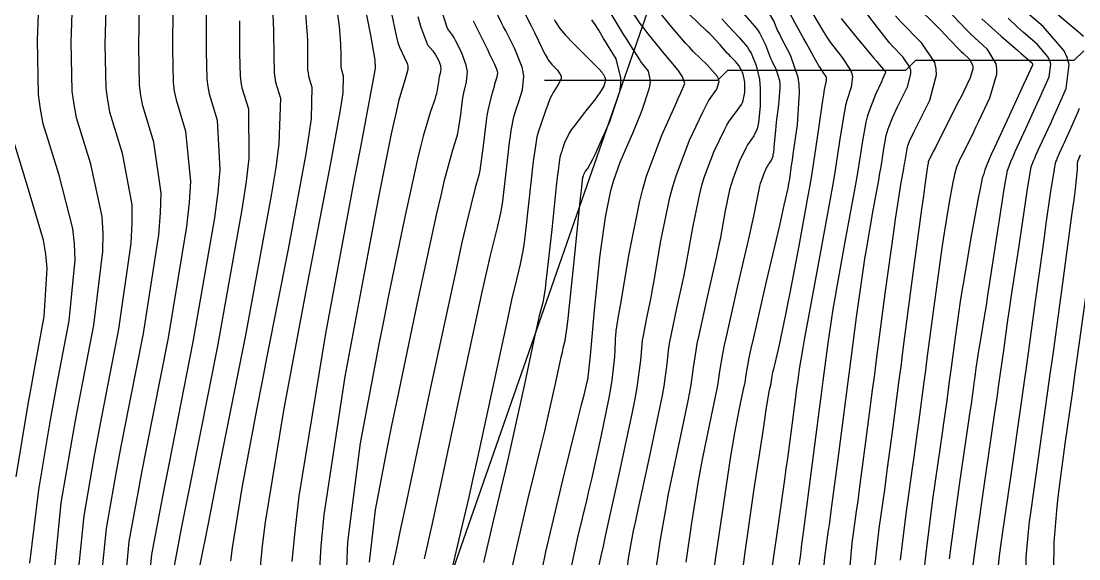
# Model space of a CAD drawing. Header units: metres. Extents: x 837475 to 838479, y 1189012 to 1191015.
# Drawn here: x 837702.7 to 837809.5, y 1189401.9 to 1189456.3 of the extents above; entities that cross this region are included whole.
import ezdxf

# ---------------------------------------------------------------- set-up
doc = ezdxf.new("R2010")
doc.units = ezdxf.units.M
doc.header["$LTSCALE"] = 0.3
for name, color, linetype in [('COTAS 10', 1, 'Continuous'), ('COTAS INT', 252, 'Continuous'), ('DRENAJE', 5, 'Continuous'), ('VIA2', 121, 'Continuous')]:
    doc.layers.add(name, color=color, linetype=linetype)

msp = doc.modelspace()

# ---------------------------------------------------------------- linework, layer by layer
at = {"layer": 'COTAS 10'}
for points in [[(837705.94, 1189400.03), (837706.71, 1189407.62), (837707.8, 1189414.01), (837708.15, 1189415.93), (837708.51, 1189417.91), (837709.99, 1189425.6), (837710.92, 1189433.03), (837710.94, 1189434.85), (837710.85, 1189436.56), (837709.68, 1189441.86), (837708.24, 1189446.56), (837708, 1189447.9), (837707.82, 1189449.24), (837707.71, 1189454.21), (837707.89, 1189459.14)], [(837805.98, 1189458.21), (837808.85, 1189455.79), (837809.46, 1189455.27), (837809.99, 1189454.82)], [(837732.81, 1189400.34), (837732.97, 1189403.22), (837733.26, 1189406.4), (837735.39, 1189420.41), (837737.91, 1189433.89), (837738.45, 1189436.74), (837738.93, 1189439.21), (837740.06, 1189444.94), (837740.7, 1189447.75), (837740.86, 1189448.39), (837741.01, 1189448.96), (837741.5, 1189450.49), (837741.76, 1189451.49), (837741.76, 1189451.73), (837741.74, 1189451.95), (837741.42, 1189452.6), (837740.91, 1189453.67), (837740.76, 1189454.15), (837740.61, 1189454.71), (837740.05, 1189457.41)], [(837753.45, 1189457.32), (837754.19, 1189455.85), (837754.36, 1189455.51), (837754.52, 1189455.2), (837754.94, 1189454.33), (837755.24, 1189453.71), (837755.31, 1189453.56), (837755.38, 1189453.41), (837755.61, 1189452.96), (837755.79, 1189452.61), (837755.84, 1189452.53), (837755.88, 1189452.46), (837756.01, 1189452.27), (837756.2, 1189452.04), (837756.29, 1189451.95), (837756.38, 1189451.85), (837756.84, 1189451.39), (837757.19, 1189450.83), (837757.21, 1189450.67), (837757.2, 1189450.51), (837756.9, 1189449.91), (837756.4, 1189449.13), (837756.26, 1189448.86), (837756.12, 1189448.56), (837755.63, 1189447.26), (837755.2, 1189445.97), (837755.1, 1189445.67), (837755.01, 1189445.4), (837754.77, 1189444.62), (837754.54, 1189443.26), (837754.45, 1189442.62), (837754.36, 1189441.86), (837753.96, 1189438.17), (837753.55, 1189434.49), (837753.45, 1189433.73), (837753.36, 1189433.1), (837753.08, 1189431.75), (837752.52, 1189429.51), (837752.24, 1189428.3), (837751.92, 1189426.83), (837748.63, 1189411.55), (837748.24, 1189409.78), (837747.88, 1189408.19), (837746.89, 1189403.93), (837746.21, 1189401.06)], [(837760.9, 1189400.49), (837761.27, 1189402.25), (837761.48, 1189403.23), (837761.74, 1189404.42), (837763.09, 1189410.49), (837764.43, 1189416.79), (837764.69, 1189418.13), (837764.9, 1189419.29), (837765.28, 1189422.03), (837765.4, 1189423.62), (837765.45, 1189424.07), (837765.52, 1189424.52), (837765.84, 1189426.15), (837766.3, 1189428.38), (837766.45, 1189429.2), (837766.61, 1189430.11), (837767.29, 1189434.13), (837768.19, 1189438.49), (837768.49, 1189439.61), (837768.82, 1189440.69), (837770.18, 1189444.3), (837771.52, 1189447.14), (837771.83, 1189447.74), (837772.11, 1189448.26), (837772.93, 1189449.45), (837773.18, 1189450.23), (837773.1, 1189450.49), (837772.97, 1189450.76), (837771.96, 1189451.92), (837770.56, 1189453.28), (837770.17, 1189453.69), (837769.78, 1189454.11), (837768.39, 1189455.74), (837767.18, 1189457.21)], [(837775.59, 1189401.06), (837775.8, 1189402.61), (837776.73, 1189409.03), (837777.61, 1189414.87), (837777.79, 1189416.05), (837777.94, 1189417.04), (837778.28, 1189419.03), (837778.42, 1189419.67), (837778.45, 1189419.81), (837778.47, 1189419.93), (837778.5, 1189420.21), (837778.62, 1189420.83), (837778.7, 1189421.16), (837778.79, 1189421.56), (837779.26, 1189423.61), (837779.92, 1189426.67), (837780.13, 1189427.71), (837780.36, 1189428.84), (837781.28, 1189433.62), (837782.19, 1189438.65), (837782.41, 1189439.93), (837782.61, 1189441.17), (837783.22, 1189445.24), (837783.66, 1189448.31), (837783.75, 1189448.91), (837783.83, 1189449.41), (837784.01, 1189450.33), (837784.04, 1189450.57), (837784.03, 1189450.65), (837784, 1189450.72), (837783.8, 1189451.02), (837783.48, 1189451.47), (837783.37, 1189451.64), (837783.26, 1189451.82), (837782.77, 1189452.66), (837782.16, 1189453.78), (837781.96, 1189454.14), (837781.75, 1189454.53), (837780.87, 1189456.13), (837780.08, 1189457.59)], [(837793.45, 1189457.5), (837794.86, 1189456.14), (837795.21, 1189455.79), (837795.54, 1189455.46), (837796.57, 1189454.38), (837797.41, 1189453.49), (837797.62, 1189453.28), (837797.82, 1189453.08), (837798.44, 1189452.51), (837798.78, 1189451.93), (837798.81, 1189451.73), (837798.81, 1189451.52), (837798.54, 1189450.61), (837797.89, 1189449.25), (837797.65, 1189448.76), (837797.37, 1189448.21), (837796.16, 1189445.8), (837795.03, 1189443.57), (837794.81, 1189443.14), (837794.63, 1189442.79), (837794.34, 1189442.21), (837794.31, 1189442.09), (837794.29, 1189441.98), (837794.23, 1189441.66), (837793.96, 1189439.73), (837793.81, 1189438.65), (837793.63, 1189437.33), (837792.73, 1189430.59), (837791.75, 1189423.16), (837791.52, 1189421.4), (837791.31, 1189419.78), (837790.68, 1189415.02), (837790.16, 1189411.11), (837790.02, 1189410.03), (837789.87, 1189408.94), (837789.31, 1189405.02), (837788.89, 1189401.1)], [(837718.11, 1189401.08), (837718.87, 1189405.03), (837719.3, 1189407.22), (837719.82, 1189409.89), (837722.51, 1189423.46), (837725, 1189437.28), (837725.41, 1189440.1), (837725.68, 1189442.48), (837725.65, 1189447.44), (837725, 1189449.57), (837724.89, 1189450.18), (837724.81, 1189450.79), (837724.76, 1189453.05), (837724.75, 1189456.36)], [(837809.57, 1189447.49), (837809.38, 1189447.06), (837808.74, 1189445.6), (837808.18, 1189444.33), (837808.04, 1189444.03), (837807.92, 1189443.76), (837807.55, 1189442.95), (837807.3, 1189442.4), (837807.25, 1189442.28), (837807.2, 1189442.18), (837807.12, 1189441.95), (837807.02, 1189441.41), (837806.98, 1189441.11), (837806.92, 1189440.75), (837806.64, 1189438.91), (837806.2, 1189435.86), (837806.05, 1189434.75), (837805.87, 1189433.5), (837805.12, 1189428.01), (837804.22, 1189421.53), (837803.96, 1189419.67), (837803.69, 1189417.77), (837802.67, 1189410.66), (837801.82, 1189404.68), (837801.65, 1189403.49), (837801.52, 1189402.51), (837801.29, 1189400.66)]]:
    msp.add_lwpolyline(points, dxfattribs=at)
at = {"layer": 'COTAS INT'}
for points in [[(837703.53, 1189401.53), (837704.43, 1189408.93), (837705.59, 1189415.8), (837705.92, 1189417.67), (837706.25, 1189419.51), (837707.49, 1189426.03), (837708.11, 1189432.18), (837708.05, 1189433.8), (837707.89, 1189435.37), (837706.48, 1189440.74), (837704.89, 1189445.96), (837704.62, 1189447.44), (837704.42, 1189448.93), (837704.3, 1189454.44), (837704.52, 1189459.59)], [(837731.26, 1189459.07), (837731.5, 1189455.71), (837731.54, 1189454.97), (837731.57, 1189454.31), (837731.58, 1189452.58), (837731.6, 1189451.41), (837731.65, 1189451.09), (837731.7, 1189450.78), (837732.04, 1189449.67), (837731.94, 1189446.49), (837731.72, 1189444.87), (837731.42, 1189442.93), (837729.63, 1189433.27), (837727.49, 1189422.42), (837726.97, 1189419.74), (837726.48, 1189417.19), (837724.95, 1189409.14), (837723.96, 1189403.06), (837723.8, 1189401.76)], [(837726.85, 1189401.15), (837727.05, 1189403.26), (837727.34, 1189405.67), (837729.18, 1189416.94), (837731.42, 1189428.85), (837731.95, 1189431.67), (837732.45, 1189434.28), (837733.94, 1189441.96), (837734.9, 1189447.16), (837735.06, 1189448.2), (837735.18, 1189449.07), (837735.24, 1189450.78), (837735.06, 1189451.38), (837735.02, 1189451.55), (837735, 1189451.72), (837734.99, 1189452.35), (837734.98, 1189453.28), (837734.97, 1189453.63), (837734.95, 1189454.03), (837734.81, 1189455.84), (837734.35, 1189459.17)], [(837711.25, 1189458.68), (837711.12, 1189453.98), (837711.21, 1189449.55), (837711.38, 1189448.35), (837711.59, 1189447.16), (837712.87, 1189442.97), (837713.82, 1189437.74), (837713.83, 1189435.9), (837713.74, 1189433.88), (837712.5, 1189425.17), (837710.77, 1189416.3), (837710.38, 1189414.19), (837710.01, 1189412.21), (837708.99, 1189406.31), (837708.35, 1189400.03)], [(837710.77, 1189400.02), (837711.27, 1189405.01), (837712.23, 1189410.42), (837712.6, 1189412.44), (837713.03, 1189414.7), (837715, 1189424.75), (837716.56, 1189434.73), (837716.73, 1189436.95), (837716.79, 1189438.93), (837716.07, 1189444.09), (837714.95, 1189447.77), (837714.75, 1189448.81), (837714.61, 1189449.86), (837714.53, 1189453.75), (837714.61, 1189458.23)], [(837758.09, 1189400.38), (837758.93, 1189404.28), (837759.8, 1189407.85), (837760.05, 1189408.92), (837760.31, 1189410.02), (837761.27, 1189414.28), (837762.08, 1189418.25), (837762.24, 1189419.17), (837762.38, 1189420.01), (837762.63, 1189422.39), (837762.69, 1189423.93), (837762.71, 1189424.24), (837762.73, 1189424.5), (837762.77, 1189425.01), (837762.99, 1189426.29), (837763.12, 1189427.03), (837763.27, 1189427.94), (837764.04, 1189432.62), (837765.13, 1189438), (837765.48, 1189439.35), (837765.85, 1189440.64), (837767.39, 1189444.79), (837768.76, 1189447.88), (837769.04, 1189448.5), (837769.27, 1189449.01), (837769.71, 1189450.02), (837769.48, 1189450.7), (837769.28, 1189451), (837769.03, 1189451.36), (837767.64, 1189453.06), (837766.01, 1189455.05), (837765.6, 1189455.58), (837765.2, 1189456.11), (837763.94, 1189457.99)], [(837795.35, 1189458.41), (837797.55, 1189456.08), (837798.09, 1189455.53), (837798.6, 1189455.02), (837800.22, 1189453.52), (837801.13, 1189452.01), (837801.2, 1189451.5), (837801.19, 1189450.94), (837800.49, 1189448.56), (837799.39, 1189446.19), (837799.12, 1189445.63), (837798.88, 1189445.11), (837798.13, 1189443.59), (837797.6, 1189442.53), (837797.48, 1189442.3), (837797.39, 1189442.09), (837797.16, 1189441.58), (837796.96, 1189440.82), (837796.89, 1189440.47), (837796.8, 1189440.06), (837796.43, 1189438.04), (837795.92, 1189434.94), (837795.76, 1189433.85), (837795.58, 1189432.65), (837794.87, 1189427.47), (837794.18, 1189422.23), (837794.02, 1189420.99), (837793.87, 1189419.84), (837793.43, 1189416.49), (837793, 1189413.28), (837792.85, 1189412.23), (837792.69, 1189411.11), (837792.03, 1189406.49), (837791.47, 1189401.81)], [(837717.98, 1189457.78), (837717.94, 1189453.51), (837718.01, 1189450.17), (837718.13, 1189449.26), (837718.3, 1189448.37), (837719.26, 1189445.21), (837719.75, 1189440.11), (837719.62, 1189438), (837719.37, 1189435.58), (837717.5, 1189424.32), (837715.3, 1189413.09), (837714.83, 1189410.7), (837714.44, 1189408.62), (837713.55, 1189403.7), (837713.18, 1189400.02)], [(837721.34, 1189457.33), (837721.35, 1189453.28), (837721.41, 1189450.48), (837721.51, 1189449.72), (837721.65, 1189448.97), (837722.46, 1189446.32), (837722.72, 1189441.3), (837722.51, 1189439.05), (837722.19, 1189436.43), (837720, 1189423.89), (837717.56, 1189411.49), (837717.07, 1189408.96), (837716.65, 1189406.83), (837715.83, 1189402.39), (837715.59, 1189400.01)], [(837728.06, 1189457.39), (837728.12, 1189456.3), (837728.16, 1189455.33), (837728.17, 1189452.82), (837728.21, 1189451.1), (837728.27, 1189450.64), (837728.35, 1189450.17), (837728.85, 1189448.55), (837728.7, 1189443.91), (837728.37, 1189441.54), (837727.93, 1189438.71), (837725.32, 1189424.58), (837722.54, 1189410.57), (837721.99, 1189407.8), (837721.54, 1189405.53), (837720.72, 1189401.33)], [(837737.36, 1189457.93), (837737.68, 1189456.27), (837737.94, 1189454.92), (837738.37, 1189452.61), (837738.39, 1189452.36), (837738.4, 1189452.3), (837738.4, 1189452.25), (837738.4, 1189452.12), (837738.4, 1189452.03), (837738.41, 1189451.98), (837738.43, 1189451.9), (837738.43, 1189451.65), (837738.41, 1189451.53), (837738.39, 1189451.38), (837738.25, 1189450.65), (837737.4, 1189446.13), (837736.93, 1189443.6), (837736.35, 1189440.52), (837733.42, 1189424.75), (837730.72, 1189408.28), (837730.29, 1189404.76), (837730.01, 1189401.68)], [(837737.84, 1189401.61), (837738.44, 1189406.92), (837739.7, 1189413.42), (837740.15, 1189415.6), (837740.63, 1189417.95), (837742.7, 1189427.83), (837744.67, 1189436.88), (837745.08, 1189438.71), (837745.44, 1189440.24), (837746.27, 1189443.33), (837746.67, 1189444.59), (837746.76, 1189444.97), (837746.84, 1189445.36), (837747.07, 1189446.88), (837747.26, 1189448.37), (837747.32, 1189448.74), (837747.38, 1189449.08), (837747.64, 1189450.18), (837747.74, 1189451.23), (837747.7, 1189451.54), (837747.63, 1189451.88), (837747.16, 1189453.18), (837746.55, 1189454.39), (837746.39, 1189454.66), (837746.24, 1189454.91), (837745.74, 1189455.58), (837745.07, 1189457.67)], [(837743.4, 1189401.94), (837744.21, 1189405.52), (837744.58, 1189407.24), (837745.02, 1189409.27), (837747.15, 1189419.25), (837749.27, 1189429.08), (837749.7, 1189431.02), (837750.06, 1189432.63), (837750.81, 1189435.61), (837751.13, 1189436.93), (837751.22, 1189437.48), (837751.32, 1189438.11), (837751.66, 1189441.07), (837752, 1189444.06), (837752.09, 1189444.71), (837752.17, 1189445.27), (837752.45, 1189446.67), (837752.74, 1189447.62), (837752.83, 1189447.91), (837752.93, 1189448.21), (837753.31, 1189449.38), (837753.45, 1189450.78), (837753.39, 1189451.22), (837753.28, 1189451.68), (837752.53, 1189453.54), (837751.61, 1189455.34), (837751.4, 1189455.77), (837751.2, 1189456.17), (837750.63, 1189457.34)], [(837761.9, 1189457.6), (837762.7, 1189456.29), (837763.53, 1189454.95), (837763.74, 1189454.61), (837763.94, 1189454.29), (837764.58, 1189453.25), (837765.16, 1189452.38), (837765.31, 1189452.16), (837765.47, 1189451.95), (837766, 1189451.28), (837766.22, 1189450.31), (837766.17, 1189449.91), (837766.08, 1189449.45), (837765.36, 1189447.3), (837764.41, 1189444.97), (837764.16, 1189444.38), (837763.93, 1189443.83), (837763.15, 1189442.04), (837762.49, 1189440.22), (837762.33, 1189439.64), (837762.17, 1189439.03), (837761.67, 1189436.52), (837761.23, 1189433.42), (837761.1, 1189432.42), (837760.98, 1189431.37), (837760.55, 1189427.09), (837760.2, 1189423.27), (837760.13, 1189422.51), (837760.07, 1189421.88), (837759.95, 1189420.66), (837759.92, 1189420.36), (837759.91, 1189420.3), (837759.91, 1189420.25), (837759.9, 1189420.17), (837759.89, 1189420.14), (837759.89, 1189420.12), (837759.88, 1189420.1), (837759.86, 1189419.99), (837759.46, 1189418.36), (837759.21, 1189417.39), (837758.91, 1189416.18), (837757.35, 1189409.91), (837755.65, 1189402.66), (837755.27, 1189400.84)], [(837763.84, 1189400.64), (837764.07, 1189402.2), (837764.54, 1189404.78), (837764.75, 1189405.79), (837764.98, 1189406.95), (837766.13, 1189412.2), (837767.23, 1189417.37), (837767.44, 1189418.47), (837767.62, 1189419.42), (837767.92, 1189421.66), (837768.1, 1189423.32), (837768.2, 1189423.9), (837768.32, 1189424.54), (837768.91, 1189427.29), (837769.6, 1189430.46), (837769.78, 1189431.36), (837769.95, 1189432.27), (837770.55, 1189435.63), (837771.22, 1189438.87), (837771.44, 1189439.71), (837771.68, 1189440.51), (837772.69, 1189443.2), (837773.71, 1189445.34), (837773.96, 1189445.8), (837774.2, 1189446.21), (837774.92, 1189447.21), (837775.43, 1189447.89), (837775.53, 1189448.09), (837775.62, 1189448.3), (837775.78, 1189449.12), (837775.78, 1189449.93), (837775.77, 1189450.13), (837775.74, 1189450.33), (837775.59, 1189450.97), (837775.36, 1189451.52), (837775.28, 1189451.66), (837775.19, 1189451.8), (837774.83, 1189452.24), (837774.34, 1189452.75), (837774.18, 1189452.92), (837774, 1189453.11), (837773.27, 1189453.94), (837772.43, 1189454.84), (837772.19, 1189455.08), (837771.95, 1189455.33), (837771.05, 1189456.17), (837770.12, 1189457.08)], [(837775.6, 1189457.15), (837776.8, 1189455.8), (837777.06, 1189455.45), (837777.29, 1189455.1), (837777.86, 1189453.93), (837778.25, 1189452.86), (837778.37, 1189452.58), (837778.49, 1189452.31), (837778.94, 1189451.4), (837779.27, 1189450.33), (837779.31, 1189449.96), (837779.32, 1189449.56), (837779.19, 1189447.86), (837778.95, 1189446.11), (837778.9, 1189445.68), (837778.86, 1189445.26), (837778.75, 1189443.97), (837778.66, 1189443), (837778.62, 1189442.8), (837778.59, 1189442.63), (837778.42, 1189442.25), (837778.19, 1189441.94), (837778.12, 1189441.81), (837778.04, 1189441.66), (837777.72, 1189441), (837777.41, 1189440.16), (837777.33, 1189439.91), (837777.26, 1189439.65), (837777.06, 1189438.64), (837776.64, 1189436.6), (837776.44, 1189435.69), (837776.2, 1189434.63), (837775.04, 1189429.57), (837773.91, 1189424.58), (837773.69, 1189423.56), (837773.51, 1189422.7), (837773.21, 1189420.93), (837773.04, 1189419.67), (837772.94, 1189419.14), (837772.82, 1189418.52), (837772.2, 1189415.61), (837771.46, 1189411.99), (837771.27, 1189410.92), (837771.07, 1189409.82), (837770.4, 1189405.61), (837769.82, 1189401.62)], [(837778.17, 1189457.2), (837778.7, 1189456.3), (837779.09, 1189455.37), (837779.26, 1189455.03), (837779.45, 1189454.64), (837780.36, 1189452.93), (837781.12, 1189450.66), (837781.22, 1189449.91), (837781.27, 1189449.12), (837781.06, 1189445.85), (837780.63, 1189442.87), (837780.54, 1189442.26), (837780.46, 1189441.74), (837780.31, 1189440.65), (837780.24, 1189440.17), (837780.21, 1189440.04), (837780.19, 1189439.91), (837780.11, 1189439.45), (837779.72, 1189437.72), (837779.51, 1189436.79), (837779.26, 1189435.67), (837777.94, 1189430), (837776.64, 1189424.33), (837776.39, 1189423.21), (837776.19, 1189422.29), (837775.86, 1189420.57), (837775.76, 1189419.8), (837775.7, 1189419.47), (837775.62, 1189419.1), (837775.24, 1189417.32), (837774.7, 1189414.52), (837774.53, 1189413.49), (837774.34, 1189412.35), (837773.57, 1189407.32), (837772.81, 1189402.12), (837772.64, 1189400.86)], [(837782.45, 1189457.41), (837783.73, 1189455.24), (837784.07, 1189454.71), (837784.41, 1189454.21), (837785.6, 1189452.65), (837786.45, 1189451.36), (837786.57, 1189451.03), (837786.65, 1189450.71), (837786.51, 1189449.67), (837786.08, 1189448.31), (837785.96, 1189447.79), (837785.84, 1189447.22), (837785.42, 1189444.63), (837784.83, 1189440.81), (837784.59, 1189439.46), (837784.33, 1189437.98), (837783.16, 1189431.56), (837782.04, 1189425.54), (837781.81, 1189424.32), (837781.63, 1189423.28), (837781.26, 1189421.14), (837781.08, 1189419.77), (837781.01, 1189419.21), (837780.93, 1189418.59), (837780.56, 1189415.71), (837780.08, 1189412.14), (837779.93, 1189411.07), (837779.77, 1189409.97), (837779.16, 1189405.71), (837778.52, 1189401.24)], [(837783.7, 1189400.27), (837783.86, 1189402.08), (837784.21, 1189404.61), (837784.35, 1189405.62), (837784.5, 1189406.78), (837785.19, 1189412.08), (837785.97, 1189418.05), (837786.18, 1189419.62), (837786.38, 1189421.15), (837787.07, 1189426.4), (837787.73, 1189431.1), (837787.91, 1189432.3), (837788.09, 1189433.45), (837788.75, 1189437.2), (837789.31, 1189440.26), (837789.43, 1189440.97), (837789.54, 1189441.61), (837789.82, 1189443.43), (837790.07, 1189444.77), (837790.17, 1189445.12), (837790.26, 1189445.45), (837790.69, 1189446.57), (837791.21, 1189447.68), (837791.38, 1189448.01), (837791.54, 1189448.35), (837792.2, 1189449.68), (837792.56, 1189451), (837792.54, 1189451.34), (837792.46, 1189451.67), (837791.75, 1189452.74), (837790.71, 1189453.79), (837790.43, 1189454.11), (837790.16, 1189454.43), (837789.18, 1189455.68), (837788.21, 1189456.96)], [(837798.85, 1189401.31), (837798.99, 1189402.35), (837799.16, 1189403.61), (837800.07, 1189410), (837801.05, 1189416.76), (837801.26, 1189418.25), (837801.45, 1189419.58), (837801.93, 1189423.02), (837802.36, 1189426.08), (837802.52, 1189427.18), (837802.7, 1189428.38), (837803.48, 1189433.6), (837804.21, 1189438.43), (837804.35, 1189439.38), (837804.48, 1189440.16), (837804.72, 1189441.59), (837804.95, 1189442.2), (837805.06, 1189442.46), (837805.19, 1189442.77), (837805.85, 1189444.22), (837806.71, 1189446.09), (837806.96, 1189446.65), (837807.23, 1189447.24), (837808.25, 1189449.52), (837808.54, 1189451.96), (837808.35, 1189452.64), (837808.03, 1189453.32), (837805.91, 1189455.8), (837803.44, 1189457.93)], [(837742.75, 1189456.81), (837743, 1189455.84), (837743.72, 1189453.95), (837744.24, 1189453.32), (837744.36, 1189453.16), (837744.48, 1189452.99), (837744.81, 1189452.4), (837745.01, 1189451.86), (837745.03, 1189451.72), (837745.05, 1189451.59), (837745.01, 1189451.16), (837744.9, 1189450.7), (837744.87, 1189450.56), (837744.85, 1189450.41), (837744.77, 1189449.79), (837744.61, 1189448.98), (837744.53, 1189448.71), (837744.44, 1189448.42), (837744, 1189447.19), (837743.27, 1189444.71), (837743, 1189443.62), (837742.7, 1189442.36), (837741.38, 1189436.39), (837739.78, 1189428.58), (837739.3, 1189426.17), (837738.81, 1189423.66), (837736.91, 1189413.66), (837735.64, 1189403.63), (837735.54, 1189401.08)], [(837748.32, 1189456.37), (837748.47, 1189456.09), (837749.13, 1189454.76), (837749.79, 1189453.39), (837749.94, 1189453.07), (837750.08, 1189452.78), (837750.48, 1189451.97), (837750.71, 1189451.4), (837750.75, 1189451.25), (837750.77, 1189451.12), (837750.72, 1189450.68), (837750.55, 1189450.15), (837750.49, 1189449.95), (837750.43, 1189449.72), (837750.13, 1189448.72), (837749.81, 1189447.29), (837749.72, 1189446.79), (837749.64, 1189446.26), (837749.37, 1189443.98), (837749.08, 1189441.74), (837748.99, 1189441.22), (837748.9, 1189440.76), (837748.54, 1189439.47), (837747.61, 1189435.78), (837747.16, 1189433.8), (837746.63, 1189431.4), (837744.02, 1189419.28), (837741.48, 1189407.32), (837740.99, 1189405.03), (837740.6, 1189403.18), (837739.96, 1189400.17)], [(837756.51, 1189456.5), (837756.65, 1189456.26), (837757.08, 1189455.6), (837757.66, 1189454.92), (837757.9, 1189454.67), (837758.17, 1189454.38), (837759.42, 1189453.12), (837760.6, 1189451.94), (837760.83, 1189451.71), (837761.02, 1189451.51), (837761.35, 1189451.15), (837761.43, 1189451.02), (837761.45, 1189450.98), (837761.48, 1189450.93), (837761.61, 1189450.72), (837761.69, 1189450.43), (837761.68, 1189450.33), (837761.67, 1189450.22), (837761.52, 1189449.77), (837761.09, 1189449.05), (837760.89, 1189448.78), (837760.67, 1189448.48), (837759.58, 1189447.1), (837758.48, 1189445.67), (837758.24, 1189445.33), (837758.04, 1189445.01), (837757.57, 1189444.04), (837757.33, 1189443.32), (837757.27, 1189443.16), (837757.22, 1189443), (837757.09, 1189442.57), (837756.9, 1189441.24), (837756.82, 1189440.53), (837756.72, 1189439.66), (837756.26, 1189435.27), (837755.78, 1189430.86), (837755.68, 1189429.99), (837755.59, 1189429.26), (837755.35, 1189427.89), (837754.97, 1189426.38), (837754.79, 1189425.57), (837754.57, 1189424.59), (837753.5, 1189419.62), (837752.24, 1189413.82), (837751.9, 1189412.31), (837751.56, 1189410.85), (837750.37, 1189405.93), (837749.36, 1189401.59)], [(837752.2, 1189400.67), (837752.51, 1189402.13), (837753.86, 1189407.92), (837755.23, 1189413.51), (837755.55, 1189414.85), (837755.85, 1189416.09), (837756.68, 1189419.81), (837757.23, 1189422.34), (837757.34, 1189422.85), (837757.43, 1189423.26), (837757.63, 1189424.03), (837757.82, 1189425.43), (837757.91, 1189426.25), (837758.02, 1189427.24), (837758.56, 1189432.36), (837759.08, 1189437.46), (837759.18, 1189438.44), (837759.27, 1189439.23), (837759.41, 1189440.52), (837759.44, 1189440.61), (837759.45, 1189440.64), (837759.46, 1189440.68), (837759.51, 1189440.82), (837759.6, 1189441.02), (837759.64, 1189441.08), (837759.69, 1189441.15), (837759.91, 1189441.44), (837760.42, 1189442.36), (837760.64, 1189442.83), (837760.9, 1189443.39), (837762.14, 1189446.17), (837763.13, 1189449.21), (837763.23, 1189449.92), (837763.26, 1189450.59), (837762.76, 1189452.53), (837761.89, 1189453.95), (837761.69, 1189454.28), (837761.51, 1189454.58), (837761.02, 1189455.43), (837760.6, 1189456.09), (837760.46, 1189456.27), (837760.32, 1189456.45)], [(837773.45, 1189456.56), (837773.82, 1189456.16), (837774.16, 1189455.79), (837775.21, 1189454.69), (837776.03, 1189453.71), (837776.22, 1189453.41), (837776.4, 1189453.1), (837776.92, 1189451.86), (837777.25, 1189450.43), (837777.3, 1189449.99), (837777.34, 1189449.53), (837777.33, 1189447.72), (837777.16, 1189446.09), (837777.09, 1189445.74), (837777.02, 1189445.44), (837776.67, 1189444.73), (837776.2, 1189444.07), (837776.04, 1189443.81), (837775.88, 1189443.5), (837775.21, 1189442.1), (837774.55, 1189440.34), (837774.39, 1189439.81), (837774.24, 1189439.26), (837773.8, 1189437.14), (837773.3, 1189434.44), (837773.11, 1189433.53), (837772.9, 1189432.55), (837771.97, 1189428.43), (837771.11, 1189424.56), (837770.94, 1189423.73), (837770.81, 1189423.01), (837770.57, 1189421.3), (837770.33, 1189419.55), (837770.19, 1189418.8), (837770.03, 1189417.94), (837769.17, 1189413.91), (837768.22, 1189409.47), (837768.01, 1189408.36), (837767.81, 1189407.3), (837767.23, 1189403.91), (837766.83, 1189401.13)], [(837785.52, 1189456.59), (837787.25, 1189454.45), (837788.81, 1189452.6), (837789.12, 1189452.24), (837789.36, 1189451.95), (837789.79, 1189451.44), (837789.85, 1189451.36), (837789.87, 1189451.34), (837789.88, 1189451.32), (837789.95, 1189451.26), (837789.99, 1189451.19), (837789.99, 1189451.17), (837790, 1189451.15), (837789.97, 1189451.07), (837789.79, 1189450.69), (837789.7, 1189450.47), (837789.57, 1189450.21), (837788.96, 1189448.9), (837788.3, 1189447.17), (837788.15, 1189446.65), (837788.01, 1189446.11), (837787.62, 1189444.03), (837787.18, 1189441.21), (837787.01, 1189440.21), (837786.82, 1189439.12), (837785.95, 1189434.38), (837785.06, 1189429.49), (837784.86, 1189428.31), (837784.68, 1189427.19), (837784.17, 1189423.77), (837783.66, 1189419.96), (837783.49, 1189418.6), (837783.29, 1189417.1), (837781.67, 1189404.61), (837781.51, 1189403.42), (837781.39, 1189402.44), (837781.14, 1189400.62)], [(837791, 1189456.87), (837791.54, 1189456.26), (837793.55, 1189454.22), (837794.93, 1189452.14), (837795.08, 1189451.51), (837795.12, 1189450.86), (837794.43, 1189448.3), (837793.29, 1189446.02), (837793.06, 1189445.55), (837792.85, 1189445.14), (837792.41, 1189444.23), (837792.22, 1189443.73), (837792.18, 1189443.58), (837792.14, 1189443.43), (837792.03, 1189442.82), (837791.9, 1189442.01), (837791.85, 1189441.72), (837791.79, 1189441.4), (837791.54, 1189440.03), (837791.12, 1189437.4), (837790.96, 1189436.29), (837790.78, 1189435.01), (837789.97, 1189429.02), (837789.09, 1189422.35), (837788.86, 1189420.64), (837788.65, 1189419), (837787.94, 1189413.55), (837787.33, 1189408.95), (837787.18, 1189407.83), (837787.04, 1189406.78), (837786.59, 1189403.55), (837786.31, 1189400.47)], [(837799.72, 1189456.57), (837801.69, 1189454.8), (837803.37, 1189453.35), (837803.7, 1189453.07), (837803.97, 1189452.84), (837804.43, 1189452.43), (837804.52, 1189452.35), (837804.55, 1189452.32), (837804.58, 1189452.29), (837804.71, 1189452.18), (837804.82, 1189452.06), (837804.83, 1189452.02), (837804.84, 1189451.99), (837804.83, 1189451.87), (837804.44, 1189451.01), (837804.2, 1189450.51), (837803.92, 1189449.91), (837802.47, 1189446.76), (837801, 1189443.57), (837800.71, 1189442.92), (837800.47, 1189442.38), (837800.03, 1189441.28), (837799.93, 1189440.9), (837799.9, 1189440.8), (837799.87, 1189440.71), (837799.77, 1189440.44), (837799.54, 1189439.37), (837799.43, 1189438.78), (837799.29, 1189438.06), (837798.62, 1189434.42), (837797.89, 1189430.15), (837797.71, 1189429.04), (837797.54, 1189427.97), (837797.01, 1189424.35), (837796.61, 1189421.3), (837796.51, 1189420.58), (837796.43, 1189419.91), (837796.17, 1189417.95), (837795.83, 1189415.44), (837795.68, 1189414.43), (837795.52, 1189413.28), (837794.75, 1189407.95), (837794.05, 1189402.52), (837793.93, 1189401.3)], [(837796.47, 1189401.94), (837796.63, 1189403.23), (837797.48, 1189409.42), (837798.35, 1189415.44), (837798.52, 1189416.63), (837798.66, 1189417.61), (837798.92, 1189419.42), (837798.99, 1189419.97), (837799.01, 1189420.16), (837799.04, 1189420.37), (837799.16, 1189421.23), (837799.31, 1189422.3), (837799.36, 1189422.63), (837799.42, 1189422.98), (837799.66, 1189424.35), (837800.04, 1189426.64), (837800.18, 1189427.56), (837800.34, 1189428.6), (837801.07, 1189433.39), (837801.78, 1189438), (837801.92, 1189438.93), (837802.05, 1189439.7), (837802.32, 1189441.23), (837802.69, 1189442.21), (837802.87, 1189442.64), (837803.09, 1189443.14), (837804.16, 1189445.49), (837805.32, 1189448), (837805.58, 1189448.58), (837805.83, 1189449.12), (837806.54, 1189450.69), (837806.69, 1189451.97), (837806.59, 1189452.33), (837806.43, 1189452.69), (837805.31, 1189453.99), (837803.93, 1189455.19), (837803.6, 1189455.49), (837803.3, 1189455.77), (837802.38, 1189456.64)], [(837702.16, 1189410.23), (837703.37, 1189417.6), (837703.69, 1189419.41), (837703.99, 1189421.12), (837704.99, 1189426.46), (837705.29, 1189431.33), (837705.16, 1189432.75), (837704.92, 1189434.19), (837703.29, 1189439.63), (837701.54, 1189445.36)], [(837809.66, 1189442.79), (837809.38, 1189442.13), (837809.36, 1189441.96), (837809.36, 1189441.88), (837809.35, 1189441.79), (837809.35, 1189441.36), (837809.14, 1189439.35), (837809, 1189438.27), (837808.83, 1189436.96), (837807.95, 1189430.34), (837806.88, 1189422.62), (837806.6, 1189420.62), (837806.33, 1189418.67), (837805.4, 1189412.13), (837804.66, 1189406.84), (837804.51, 1189405.69), (837804.39, 1189404.68), (837804.15, 1189402.13), (837804.13, 1189400.44)], [(837810.19, 1189428.42), (837809.33, 1189422.13), (837809.1, 1189420.5), (837808.88, 1189418.92), (837808.12, 1189413.59), (837807.51, 1189409.01), (837807.38, 1189407.89), (837807.27, 1189406.84), (837807.01, 1189403.59), (837806.97, 1189400.74), (837807, 1189399.93), (837807.04, 1189399.11), (837807.31, 1189396.11), (837807.67, 1189392.73), (837807.76, 1189391.67), (837807.86, 1189390.56), (837808.18, 1189386.11), (837808.71, 1189381.76), (837808.93, 1189380.71), (837809.18, 1189379.73), (837810.36, 1189376.73)]]:
    msp.add_lwpolyline(points, dxfattribs=at)
at = {"layer": 'DRENAJE'}
msp.add_polyline3d([(837810.01, 1189453.34, 0), (837809.01, 1189452.34, 0), (837808.01, 1189452.34, 0), (837807.01, 1189452.34, 0), (837806.01, 1189452.34, 0), (837805.01, 1189452.34, 0), (837804.01, 1189452.34, 0), (837803.01, 1189452.34, 0), (837802.01, 1189452.34, 0), (837801.01, 1189452.34, 0), (837800.01, 1189452.34, 0), (837799.01, 1189452.34, 0), (837798.01, 1189452.34, 0), (837797.02, 1189452.34, 0), (837796.02, 1189452.34, 0), (837795.02, 1189452.34, 0), (837794.02, 1189452.34, 0), (837793.02, 1189452.34, 0), (837792.02, 1189451.34, 0), (837791.02, 1189451.34, 0), (837790.02, 1189451.34, 0), (837789.02, 1189451.34, 0), (837788.02, 1189451.34, 0), (837787.02, 1189451.34, 0), (837786.02, 1189451.34, 0), (837785.02, 1189451.34, 0), (837784.02, 1189451.34, 0), (837783.02, 1189451.34, 0), (837782.02, 1189451.34, 0), (837781.02, 1189451.34, 0), (837780.02, 1189451.34, 0), (837779.02, 1189451.34, 0), (837778.02, 1189451.34, 0), (837777.02, 1189451.34, 0), (837776.02, 1189451.34, 0), (837775.02, 1189451.34, 0), (837774.02, 1189451.34, 0), (837773.02, 1189450.34, 0), (837772.02, 1189450.34, 0), (837771.02, 1189450.34, 0), (837770.02, 1189450.34, 0), (837769.02, 1189450.34, 0), (837768.02, 1189450.34, 0), (837767.03, 1189450.34, 0), (837766.03, 1189450.34, 0), (837765.03, 1189450.34, 0), (837764.03, 1189450.34, 0), (837763.03, 1189450.34, 0), (837762.03, 1189450.34, 0), (837761.03, 1189450.34, 0), (837760.03, 1189450.34, 0), (837759.03, 1189450.34, 0), (837758.03, 1189450.34, 0), (837757.03, 1189450.34, 0), (837756.03, 1189450.34, 0), (837755.53, 1189450.34, 0)], dxfattribs=at)
at = {"layer": 'VIA2'}
msp.add_line((837723.49, 1189335.31), (837795.17, 1189541.23), dxfattribs=at)

doc.saveas('drawing.dxf')
